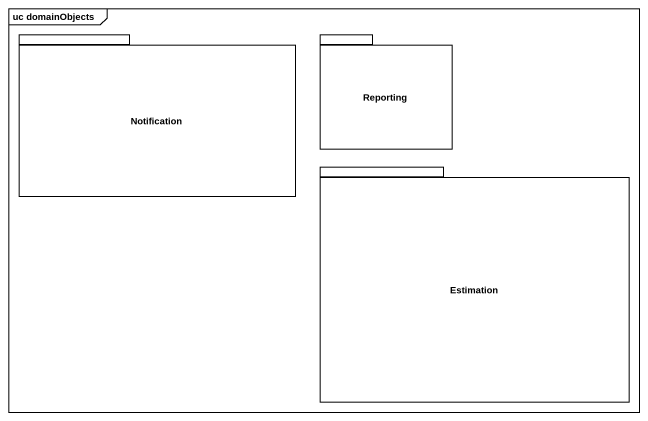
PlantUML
@startuml
mainframe uc domainObjects
package Notification {
}
package Reporting {
}
package Estimation {
}
@enduml
